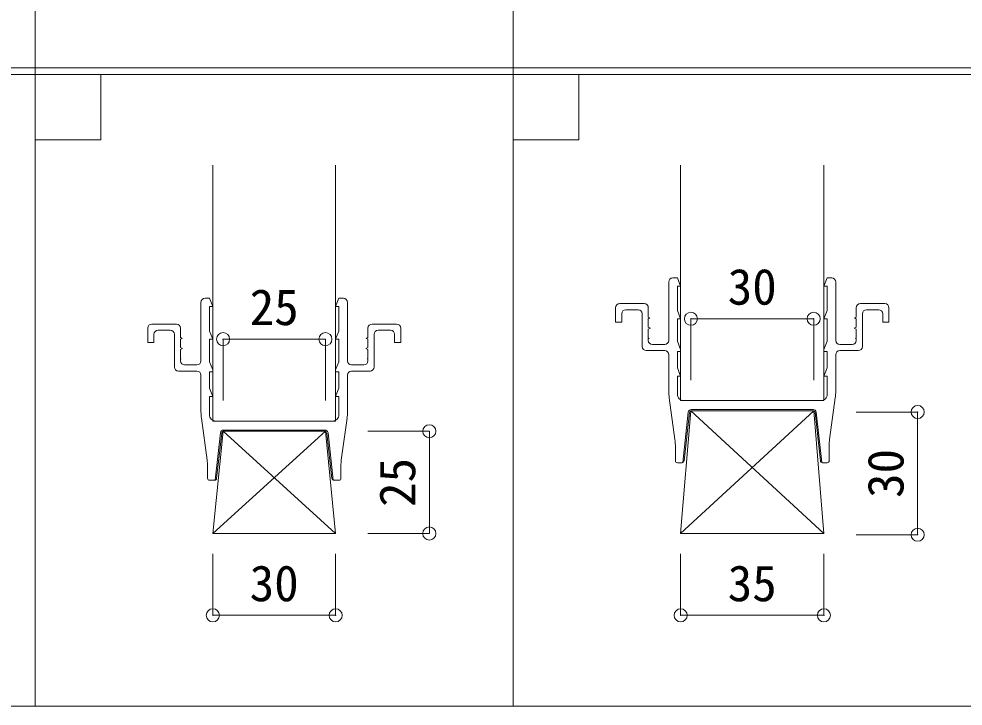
# Model space of a CAD drawing. Units: millimetres on the paper, with parts at other scales. Extents: x -35288 to 200, y -139 to 12382.
# Drawn here: x -68.9 to -40.06, y -2 to 19 of the extents above; entities that cross this region are included whole.
import ezdxf
from ezdxf.enums import TextEntityAlignment as Align

# ---------------------------------------------------------------- set-up
doc = ezdxf.new("R2010")
doc.units = ezdxf.units.MM
doc.header["$PDMODE"] = 32
doc.header["$PDSIZE"] = 0.4
doc.layers.add('1-0_', color=7, linetype='Continuous', lineweight=9)
doc.layers.add('3-0_通り芯', color=7, linetype='Continuous', lineweight=9)
doc.styles.add('ＭＳ ゴシック', font='')
doc.styles.get('ＭＳ ゴシック').set_extended_font_data('MS Gothic')

msp = doc.modelspace()

# ---------------------------------------------------------------- linework, layer by layer
at = {"layer": '1-0_'}
for p, q in [((-68.4, -2), (-68.4, 40)), ((-53.8, -2), (-53.8, 40)), ((-90, 17.5), (-10, 17.5)), ((-90, 17.3), (-10, 17.3))]:
    msp.add_line(p, q, dxfattribs=at)
msp.add_lwpolyline([(-90, -2), (-10, -2), (-10, 40)], dxfattribs=at)
for points in [[(-68.4, 17.3), (-66.4, 17.3), (-66.4, 15.3), (-68.4, 15.3)], [(-53.8, 17.3), (-51.8, 17.3), (-51.8, 15.3), (-53.8, 15.3)]]:
    msp.add_lwpolyline(points, close=True, dxfattribs=at)
at = {"layer": '3-0_通り芯', "color": 4}
for p, q in [((-62.975, 14.525), (-62.975, 6.712)), ((-59.225, 6.712), (-59.225, 14.525)), ((-48.688, 14.525), (-48.688, 7.337)), ((-44.313, 7.337), (-44.313, 14.525)), ((-48.688, 7.337), (-44.313, 7.337)), ((-62.975, 6.712), (-59.225, 6.712))]:
    msp.add_line(p, q, dxfattribs=at)
at = {"layer": '3-0_通り芯'}
for p, q in [((-49.05, 9.175), (-49.05, 10.962)), ((-48.925, 11.087), (-48.788, 11.087)), ((-48.788, 11.087), (-48.688, 10.837)), ((-44.213, 11.087), (-44.313, 10.837)), ((-44.075, 11.087), (-44.213, 11.087)), ((-43.95, 9.175), (-43.95, 10.962)), ((-48.688, 10.837), (-48.788, 10.837)), ((-48.788, 10.087), (-48.788, 10.837)), ((-44.313, 10.837), (-44.213, 10.837)), ((-44.213, 10.087), (-44.213, 10.837)), ((-63.213, 10.462), (-63.075, 10.462)), ((-58.988, 10.462), (-59.125, 10.462)), ((-63.338, 8.55), (-63.338, 10.337)), ((-63.075, 9.462), (-63.075, 10.212)), ((-59.125, 9.462), (-59.125, 10.212)), ((-58.863, 8.55), (-58.863, 10.337)), ((-50.675, 10.175), (-50.675, 9.737)), ((-49.8, 10.3), (-50.55, 10.3)), ((-49.988, 10.112), (-50.363, 10.112)), ((-43.2, 10.3), (-42.45, 10.3)), ((-43.013, 10.112), (-42.638, 10.112)), ((-42.325, 10.175), (-42.325, 9.737)), ((-50.488, 9.987), (-50.488, 9.737)), ((-49.863, 8.987), (-49.863, 9.987)), ((-48.788, 9.15), (-48.788, 9.837)), ((-48.375, 9.837), (-48.375, 7.962)), ((-48.375, 9.837), (-44.625, 9.837)), ((-44.625, 9.837), (-44.625, 7.962)), ((-44.213, 9.15), (-44.213, 9.837)), ((-43.138, 8.987), (-43.138, 9.987)), ((-42.513, 9.987), (-42.513, 9.737)), ((-64.963, 9.55), (-64.963, 9.112)), ((-64.088, 9.675), (-64.838, 9.675)), ((-63.963, 9.262), (-63.963, 9.55)), ((-58.238, 9.262), (-58.238, 9.55)), ((-58.113, 9.675), (-57.363, 9.675)), ((-57.238, 9.55), (-57.238, 9.112)), ((-50.488, 9.737), (-50.675, 9.737)), ((-49.675, 9.25), (-49.675, 9.519)), ((-43.325, 9.25), (-43.325, 9.519)), ((-42.513, 9.737), (-42.325, 9.737)), ((-64.775, 9.362), (-64.775, 9.112)), ((-64.275, 9.487), (-64.65, 9.487)), ((-64.15, 8.362), (-64.15, 9.362)), ((-63.913, 9.237), (-63.963, 9.262)), ((-63.963, 9.212), (-63.913, 9.237)), ((-63.075, 9.462), (-62.975, 9.212)), ((-59.125, 9.462), (-59.225, 9.212)), ((-58.288, 9.237), (-58.238, 9.262)), ((-58.238, 9.212), (-58.288, 9.237)), ((-58.05, 8.362), (-58.05, 9.362)), ((-57.925, 9.487), (-57.55, 9.487)), ((-57.425, 9.362), (-57.425, 9.112)), ((-64.775, 9.112), (-64.963, 9.112)), ((-63.963, 8.956), (-63.963, 9.212)), ((-63.9, 8.925), (-63.963, 8.956)), ((-63.075, 8.525), (-63.075, 9.212)), ((-62.975, 9.212), (-63.075, 9.212)), ((-62.663, 9.212), (-62.663, 7.337)), ((-62.663, 9.212), (-59.538, 9.212)), ((-59.538, 9.212), (-59.538, 7.337)), ((-59.225, 9.212), (-59.125, 9.212)), ((-59.125, 8.525), (-59.125, 9.212)), ((-58.3, 8.925), (-58.238, 8.956)), ((-58.238, 8.956), (-58.238, 9.212)), ((-57.425, 9.112), (-57.238, 9.112)), ((-49.675, 9.175), (-49.675, 9.225)), ((-49.175, 9.05), (-49.55, 9.05)), ((-48.788, 9.15), (-48.688, 8.9)), ((-44.213, 9.15), (-44.313, 8.9)), ((-43.825, 9.05), (-43.45, 9.05)), ((-43.325, 9.175), (-43.325, 9.225)), ((-63.963, 8.894), (-63.9, 8.925)), ((-63.963, 8.625), (-63.963, 8.894)), ((-58.238, 8.894), (-58.3, 8.925)), ((-58.238, 8.625), (-58.238, 8.894)), ((-49.175, 8.862), (-49.738, 8.862)), ((-49.05, 7.618), (-49.05, 8.737)), ((-48.688, 8.837), (-48.788, 8.837)), ((-48.788, 8.337), (-48.788, 8.837)), ((-48.688, 8.837), (-48.688, 8.9)), ((-44.313, 8.837), (-44.313, 8.9)), ((-44.313, 8.837), (-44.213, 8.837)), ((-44.213, 8.337), (-44.213, 8.837)), ((-43.95, 7.618), (-43.95, 8.737)), ((-43.825, 8.862), (-43.263, 8.862)), ((-63.938, 8.612), (-63.963, 8.625)), ((-63.963, 8.6), (-63.938, 8.612)), ((-63.963, 8.55), (-63.963, 8.6)), ((-63.463, 8.425), (-63.838, 8.425)), ((-63.075, 8.525), (-62.975, 8.275)), ((-59.125, 8.525), (-59.225, 8.275)), ((-58.738, 8.425), (-58.363, 8.425)), ((-58.263, 8.612), (-58.238, 8.625)), ((-58.238, 8.6), (-58.263, 8.612)), ((-58.238, 8.55), (-58.238, 8.6)), ((-63.463, 8.237), (-64.025, 8.237)), ((-63.338, 6.993), (-63.338, 8.112)), ((-63.075, 7.712), (-63.075, 8.212)), ((-62.975, 8.212), (-63.075, 8.212)), ((-62.975, 8.212), (-62.975, 8.275)), ((-59.225, 8.212), (-59.225, 8.275)), ((-59.225, 8.212), (-59.125, 8.212)), ((-59.125, 7.712), (-59.125, 8.212)), ((-58.863, 6.993), (-58.863, 8.112)), ((-58.738, 8.237), (-58.175, 8.237)), ((-48.788, 7.53), (-48.788, 8.087)), ((-44.213, 7.53), (-44.213, 8.087)), ((-63.075, 7.712), (-62.975, 7.462)), ((-59.125, 7.712), (-59.225, 7.462)), ((-63.075, 6.905), (-63.075, 7.462)), ((-62.975, 7.462), (-63.075, 7.462)), ((-59.225, 7.462), (-59.125, 7.462)), ((-59.125, 6.905), (-59.125, 7.462)), ((-49.034, 7.419), (-48.861, 6.145)), ((-48.6, 7.337), (-44.4, 7.337)), ((-43.966, 7.419), (-44.139, 6.145)), ((-48.455, 6.98), (-48.625, 5.44)), ((-48.581, 5.493), (-48.419, 6.969)), ((-48.357, 7.062), (-44.643, 7.062)), ((-44.643, 7.025), (-48.357, 7.025)), ((-44.419, 5.493), (-44.581, 6.969)), ((-44.545, 6.98), (-44.375, 5.44)), ((-43.325, 6.987), (-41.45, 6.987)), ((-63.148, 5.52), (-63.322, 6.794)), ((-62.888, 6.712), (-59.312, 6.712)), ((-59.052, 5.52), (-58.878, 6.794)), ((-62.742, 6.355), (-62.903, 4.903)), ((-59.556, 6.437), (-62.644, 6.437)), ((-62.644, 6.4), (-59.556, 6.4)), ((-59.458, 6.355), (-59.297, 4.903)), ((-58.238, 6.4), (-56.363, 6.4)), ((-56.363, 3.275), (-56.363, 6.4)), ((-62.859, 4.956), (-62.706, 6.344)), ((-59.341, 4.956), (-59.494, 6.344)), ((-48.85, 5.5), (-48.85, 5.979)), ((-44.15, 5.5), (-44.15, 5.979)), ((-63.138, 4.962), (-63.138, 5.354)), ((-59.063, 4.962), (-59.063, 5.354)), ((-48.787, 5.437), (-48.643, 5.437)), ((-44.213, 5.437), (-44.357, 5.437)), ((-62.921, 4.9), (-63.075, 4.9)), ((-59.279, 4.9), (-59.125, 4.9)), ((-58.238, 3.275), (-56.363, 3.275)), ((-62.975, 0.775), (-62.975, 2.65)), ((-59.225, 0.775), (-59.225, 2.65)), ((-48.688, 0.775), (-48.688, 2.65)), ((-44.313, 0.775), (-44.313, 2.65)), ((-62.975, 0.775), (-59.225, 0.775)), ((-48.688, 0.775), (-44.313, 0.775))]:
    msp.add_line(p, q, dxfattribs=at)
at = {"layer": '3-0_通り芯', "color": 3}
for p, q in [((-48.375, 7.025), (-48.688, 3.275)), ((-48.688, 3.275), (-44.625, 7.025)), ((-44.313, 3.275), (-48.375, 7.025)), ((-62.663, 6.4), (-62.975, 3.275)), ((-59.225, 3.275), (-62.663, 6.4)), ((-59.225, 3.275), (-59.538, 6.4)), ((-62.975, 3.275), (-59.225, 3.275)), ((-48.688, 3.275), (-44.313, 3.275))]:
    msp.add_line(p, q, dxfattribs=at)
at = {"layer": '3-0_通り芯'}
for points in [[(-63.075, 10.462), (-62.975, 10.212), (-63.075, 10.212)], [(-59.125, 10.462), (-59.225, 10.212), (-59.125, 10.212)], [(-49.675, 9.837), (-49.625, 9.862), (-49.675, 9.887), (-49.675, 10.175)], [(-43.325, 9.837), (-43.375, 9.862), (-43.325, 9.887), (-43.325, 10.175)], [(-49.675, 9.519), (-49.613, 9.55), (-49.675, 9.581), (-49.675, 9.837)], [(-48.788, 10.087), (-48.688, 9.837), (-48.788, 9.837)], [(-44.213, 10.087), (-44.313, 9.837), (-44.213, 9.837)], [(-43.325, 9.519), (-43.388, 9.55), (-43.325, 9.581), (-43.325, 9.837)], [(-49.675, 9.225), (-49.65, 9.237), (-49.675, 9.25)], [(-43.325, 9.225), (-43.35, 9.237), (-43.325, 9.25)], [(-48.788, 8.337), (-48.688, 8.087), (-48.788, 8.087)], [(-44.213, 8.337), (-44.313, 8.087), (-44.213, 8.087)], [(-43.325, 3.237), (-41.45, 3.237), (-41.45, 6.987)]]:
    msp.add_lwpolyline(points, dxfattribs=at)
at = {"layer": '3-0_通り芯', "color": 3}
for points in [[(-44.313, 3.275), (-44.625, 7.025), (-48.375, 7.025)], [(-62.975, 3.275), (-59.538, 6.4), (-62.663, 6.4)]]:
    msp.add_lwpolyline(points, dxfattribs=at)
at = {"layer": '3-0_通り芯'}
for centre, radius, start, end in [((-48.925, 10.962), 0.125, 90, 180), ((-44.075, 10.962), 0.125, 360, 90), ((-63.213, 10.337), 0.125, 90, 180), ((-58.988, 10.337), 0.125, 360, 90), ((-50.55, 10.175), 0.125, 90, 180), ((-50.363, 9.987), 0.125, 90, 180), ((-49.988, 9.987), 0.125, 0, 90), ((-49.8, 10.175), 0.125, 0, 90), ((-43.2, 10.175), 0.125, 90, 180), ((-43.013, 9.987), 0.125, 90, 180), ((-42.638, 9.987), 0.125, 360, 90), ((-42.45, 10.175), 0.125, 360, 90), ((-64.838, 9.55), 0.125, 90, 180), ((-64.088, 9.55), 0.125, 0, 90), ((-58.113, 9.55), 0.125, 90, 180), ((-57.363, 9.55), 0.125, 360, 90), ((-64.65, 9.362), 0.125, 90, 180), ((-64.275, 9.362), 0.125, 0, 90), ((-57.925, 9.362), 0.125, 90, 180), ((-57.55, 9.362), 0.125, 360, 90), ((-49.738, 8.987), 0.125, 180, 270), ((-49.55, 9.175), 0.125, 180, 270), ((-49.175, 9.175), 0.125, 270, 0), ((-43.825, 9.175), 0.125, 180, 270), ((-43.45, 9.175), 0.125, 270, 360), ((-43.263, 8.987), 0.125, 270, 360), ((-49.175, 8.737), 0.125, 0, 90), ((-43.825, 8.737), 0.125, 90, 180), ((-63.838, 8.55), 0.125, 180, 270), ((-63.463, 8.55), 0.125, 270, 0), ((-58.738, 8.55), 0.125, 180, 270), ((-58.363, 8.55), 0.125, 270, 360), ((-64.025, 8.362), 0.125, 180, 270), ((-63.463, 8.112), 0.125, 0, 90), ((-58.738, 8.112), 0.125, 90, 180), ((-58.175, 8.362), 0.125, 270, 360), ((-47.8, 7.618), 1.25, 180, 189.1262), ((-48.6, 7.525), 0.188, 178.472, 270), ((-44.4, 7.525), 0.188, 270, 1.528), ((-45.2, 7.618), 1.25, 350.8738, 360), ((-62.088, 6.993), 1.25, 180, 189.1262), ((-60.113, 6.993), 1.25, 350.8738, 360), ((-48.357, 6.962), 0.1, 90, 169.9574), ((-48.357, 6.962), 0.0625, 90, 173.7093), ((-44.643, 6.962), 0.1, 10.0426, 90), ((-44.643, 6.962), 0.0625, 6.2907, 90), ((-62.888, 6.9), 0.188, 178.472, 270), ((-59.312, 6.9), 0.188, 270, 1.528), ((-62.644, 6.337), 0.1, 90, 169.9574), ((-62.644, 6.337), 0.0625, 90, 173.7093), ((-59.556, 6.337), 0.1, 10.0426, 90), ((-59.556, 6.337), 0.0625, 6.2907, 90), ((-50.1, 5.979), 1.25, 0, 7.5982), ((-42.9, 5.979), 1.25, 172.4018, 180), ((-64.388, 5.354), 1.25, 0, 7.5982), ((-57.813, 5.354), 1.25, 172.4018, 180), ((-48.787, 5.5), 0.0625, 180, 270), ((-48.643, 5.5), 0.0625, 270, 353.7093), ((-44.357, 5.5), 0.0625, 186.2907, 270), ((-44.213, 5.5), 0.0625, 270, 0), ((-63.075, 4.962), 0.0625, 180, 270), ((-62.921, 4.962), 0.0625, 270, 353.7093), ((-59.279, 4.962), 0.0625, 186.2907, 270), ((-59.125, 4.962), 0.0625, 270, 0)]:
    msp.add_arc(centre, radius, start, end, dxfattribs=at)
for p in [(-48.375, 9.837), (-44.625, 9.837), (-62.663, 9.212), (-59.538, 9.212), (-41.45, 6.987), (-56.363, 6.4), (-56.363, 3.275), (-41.45, 3.237), (-62.975, 0.775), (-59.225, 0.775), (-48.688, 0.775), (-44.313, 0.775)]:
    msp.add_point(p, dxfattribs=at)

# ---------------------------------------------------------------- texts
at = {"layer": '3-0_通り芯', "style": 'ＭＳ ゴシック'}
for s, p in [('30', (-47.25, 9.937)), ('25', (-61.85, 9.312)), ('30', (-61.85, 0.875)), ('35', (-47.25, 0.875))]:
    msp.add_text(s, height=1.1, dxfattribs=at).set_placement(p, align=Align.BOTTOM_LEFT)
for s, p in [('30', (-41.55, 4.362)), ('25', (-56.463, 4.087))]:
    msp.add_text(s, height=1.1, rotation=90, dxfattribs=at).set_placement(p, align=Align.BOTTOM_LEFT)

doc.saveas('drawing.dxf')
